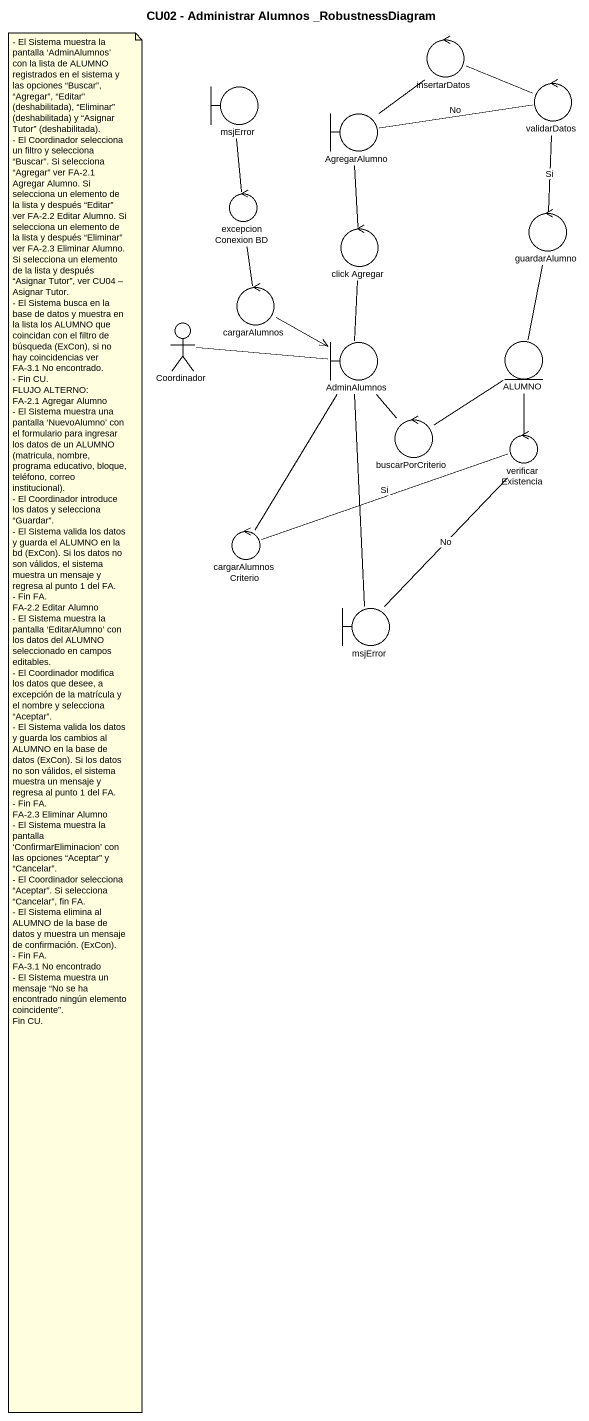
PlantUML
@startuml
title CU02 - Administrar Alumnos _RobustnessDiagram
control insertarDatos
control validarDatos
boundary msjError
boundary AgregarAlumno
control "excepcion Conexion BD" as excepcion_Conexion_BD
control "click Agregar" as click_Agregar
control guardarAlumno
control cargarAlumnos
actor Coordinador
boundary AdminAlumnos
entity ALUMNO
control buscarPorCriterio
control verificarExistencia
control cargarAlumnosCriterio
boundary "msjError" as msjError_2
validarDatos -left- insertarDatos
validarDatos -left- AgregarAlumno : No
AgregarAlumno -up- insertarDatos
excepcion_Conexion_BD -up- msjError
click_Agregar -up- AgregarAlumno
guardarAlumno -up- validarDatos : Si
guardarAlumno -- ALUMNO
cargarAlumnos -up- excepcion_Conexion_BD
cargarAlumnos -right-> AdminAlumnos
Coordinador -right- AdminAlumnos
AdminAlumnos -up- click_Agregar
AdminAlumnos -- buscarPorCriterio
ALUMNO -- verificarExistencia
buscarPorCriterio -up- ALUMNO
verificarExistencia -left- cargarAlumnosCriterio : Si
cargarAlumnosCriterio -up- AdminAlumnos
msjError_2 -up- AdminAlumnos
msjError_2 -up- verificarExistencia : No
note as N1
  - El Sistema muestra la pantalla ‘AdminAlumnos’ con la lista de ALUMNO registrados en el sistema y las opciones “Buscar”, “Agregar”, “Editar” (deshabilitada), “Eliminar” (deshabilitada) y “Asignar Tutor” (deshabilitada).
  - El Coordinador selecciona un filtro y selecciona “Buscar”. Si selecciona “Agregar” ver FA-2.1 Agregar Alumno. Si selecciona un elemento de la lista y después “Editar” ver FA-2.2 Editar Alumno. Si selecciona un elemento de la lista y después “Eliminar” ver FA-2.3 Eliminar Alumno. Si selecciona un elemento de la lista y después “Asignar Tutor”, ver CU04 – Asignar Tutor.
  - El Sistema busca en la base de datos y muestra en la lista los ALUMNO que coincidan con el filtro de búsqueda (ExCon), si no hay coincidencias ver FA-3.1 No encontrado.
  - Fin CU.
  FLUJO ALTERNO:
  FA-2.1 Agregar Alumno
  - El Sistema muestra una pantalla ‘NuevoAlumno’ con el formulario para ingresar los datos de un ALUMNO (matricula, nombre, programa educativo, bloque, teléfono, correo institucional).
  - El Coordinador introduce los datos y selecciona “Guardar”.
  - El Sistema valida los datos y guarda el ALUMNO en la bd (ExCon). Si los datos no son válidos, el sistema muestra un mensaje y regresa al punto 1 del FA.
  - Fin FA.
  FA-2.2 Editar Alumno
  - El Sistema muestra la pantalla ‘EditarAlumno’ con los datos del ALUMNO seleccionado en campos editables.
  - El Coordinador modifica los datos que desee, a excepción de la matrícula y el nombre y selecciona “Aceptar”.
  - El Sistema valida los datos y guarda los cambios al ALUMNO en la base de datos (ExCon). Si los datos no son válidos, el sistema muestra un mensaje y regresa al punto 1 del FA.
  - Fin FA.
  FA-2.3 Eliminar Alumno
  - El Sistema muestra la pantalla ‘ConfirmarEliminacion’ con las opciones “Aceptar” y “Cancelar”.
  - El Coordinador selecciona “Aceptar”. Si selecciona “Cancelar”, fin FA.
  - El Sistema elimina al ALUMNO de la base de datos y muestra un mensaje de confirmación. (ExCon).
  - Fin FA.
  FA-3.1 No encontrado
  - El Sistema muestra un mensaje “No se ha encontrado ningún elemento coincidente”.
  Fin CU.
end note
@enduml
